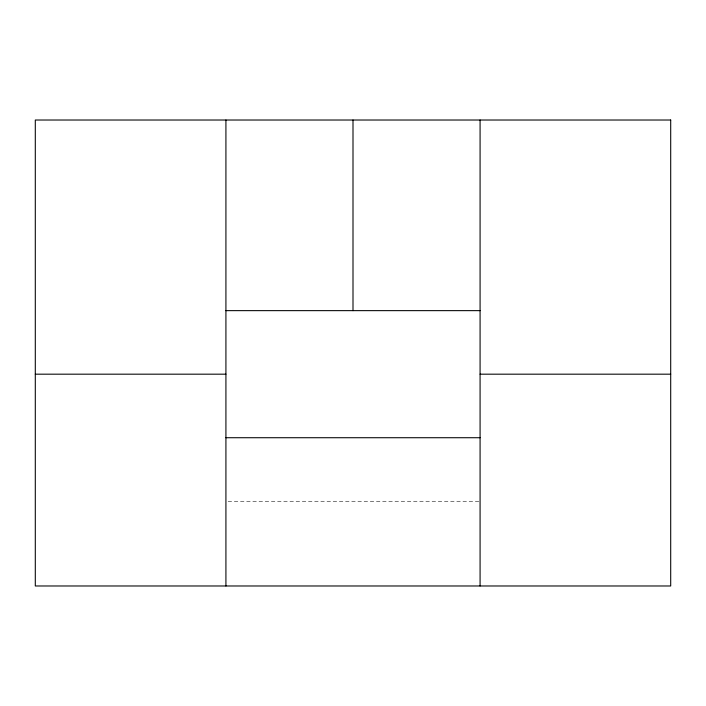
<?xml version="1.0" encoding="UTF-8"?>
<svg xmlns="http://www.w3.org/2000/svg" width="706" height="706" viewBox="0 0 706 706"><rect width="100%" height="100%" fill="white"/><g stroke="black" fill="none" stroke-linecap="round" stroke-linejoin="round"><path stroke-width="0.53" stroke-dasharray="3.53 2.65" d="M228.117 501.26L478.977 501.26"/><path stroke-width="1.06" d="M225.92 310.64L480.08 310.64M35.3 374.18L225.92 374.18M480.08 374.18L670.7 374.18M225.92 437.72L480.08 437.72M480.08 120.02L480.08 585.98M353 120.02L353 310.64M225.92 120.02L225.92 585.98M670.7 120.02L35.3 120.02L35.3 585.98L670.7 585.98L670.7 120.02"/></g></svg>
